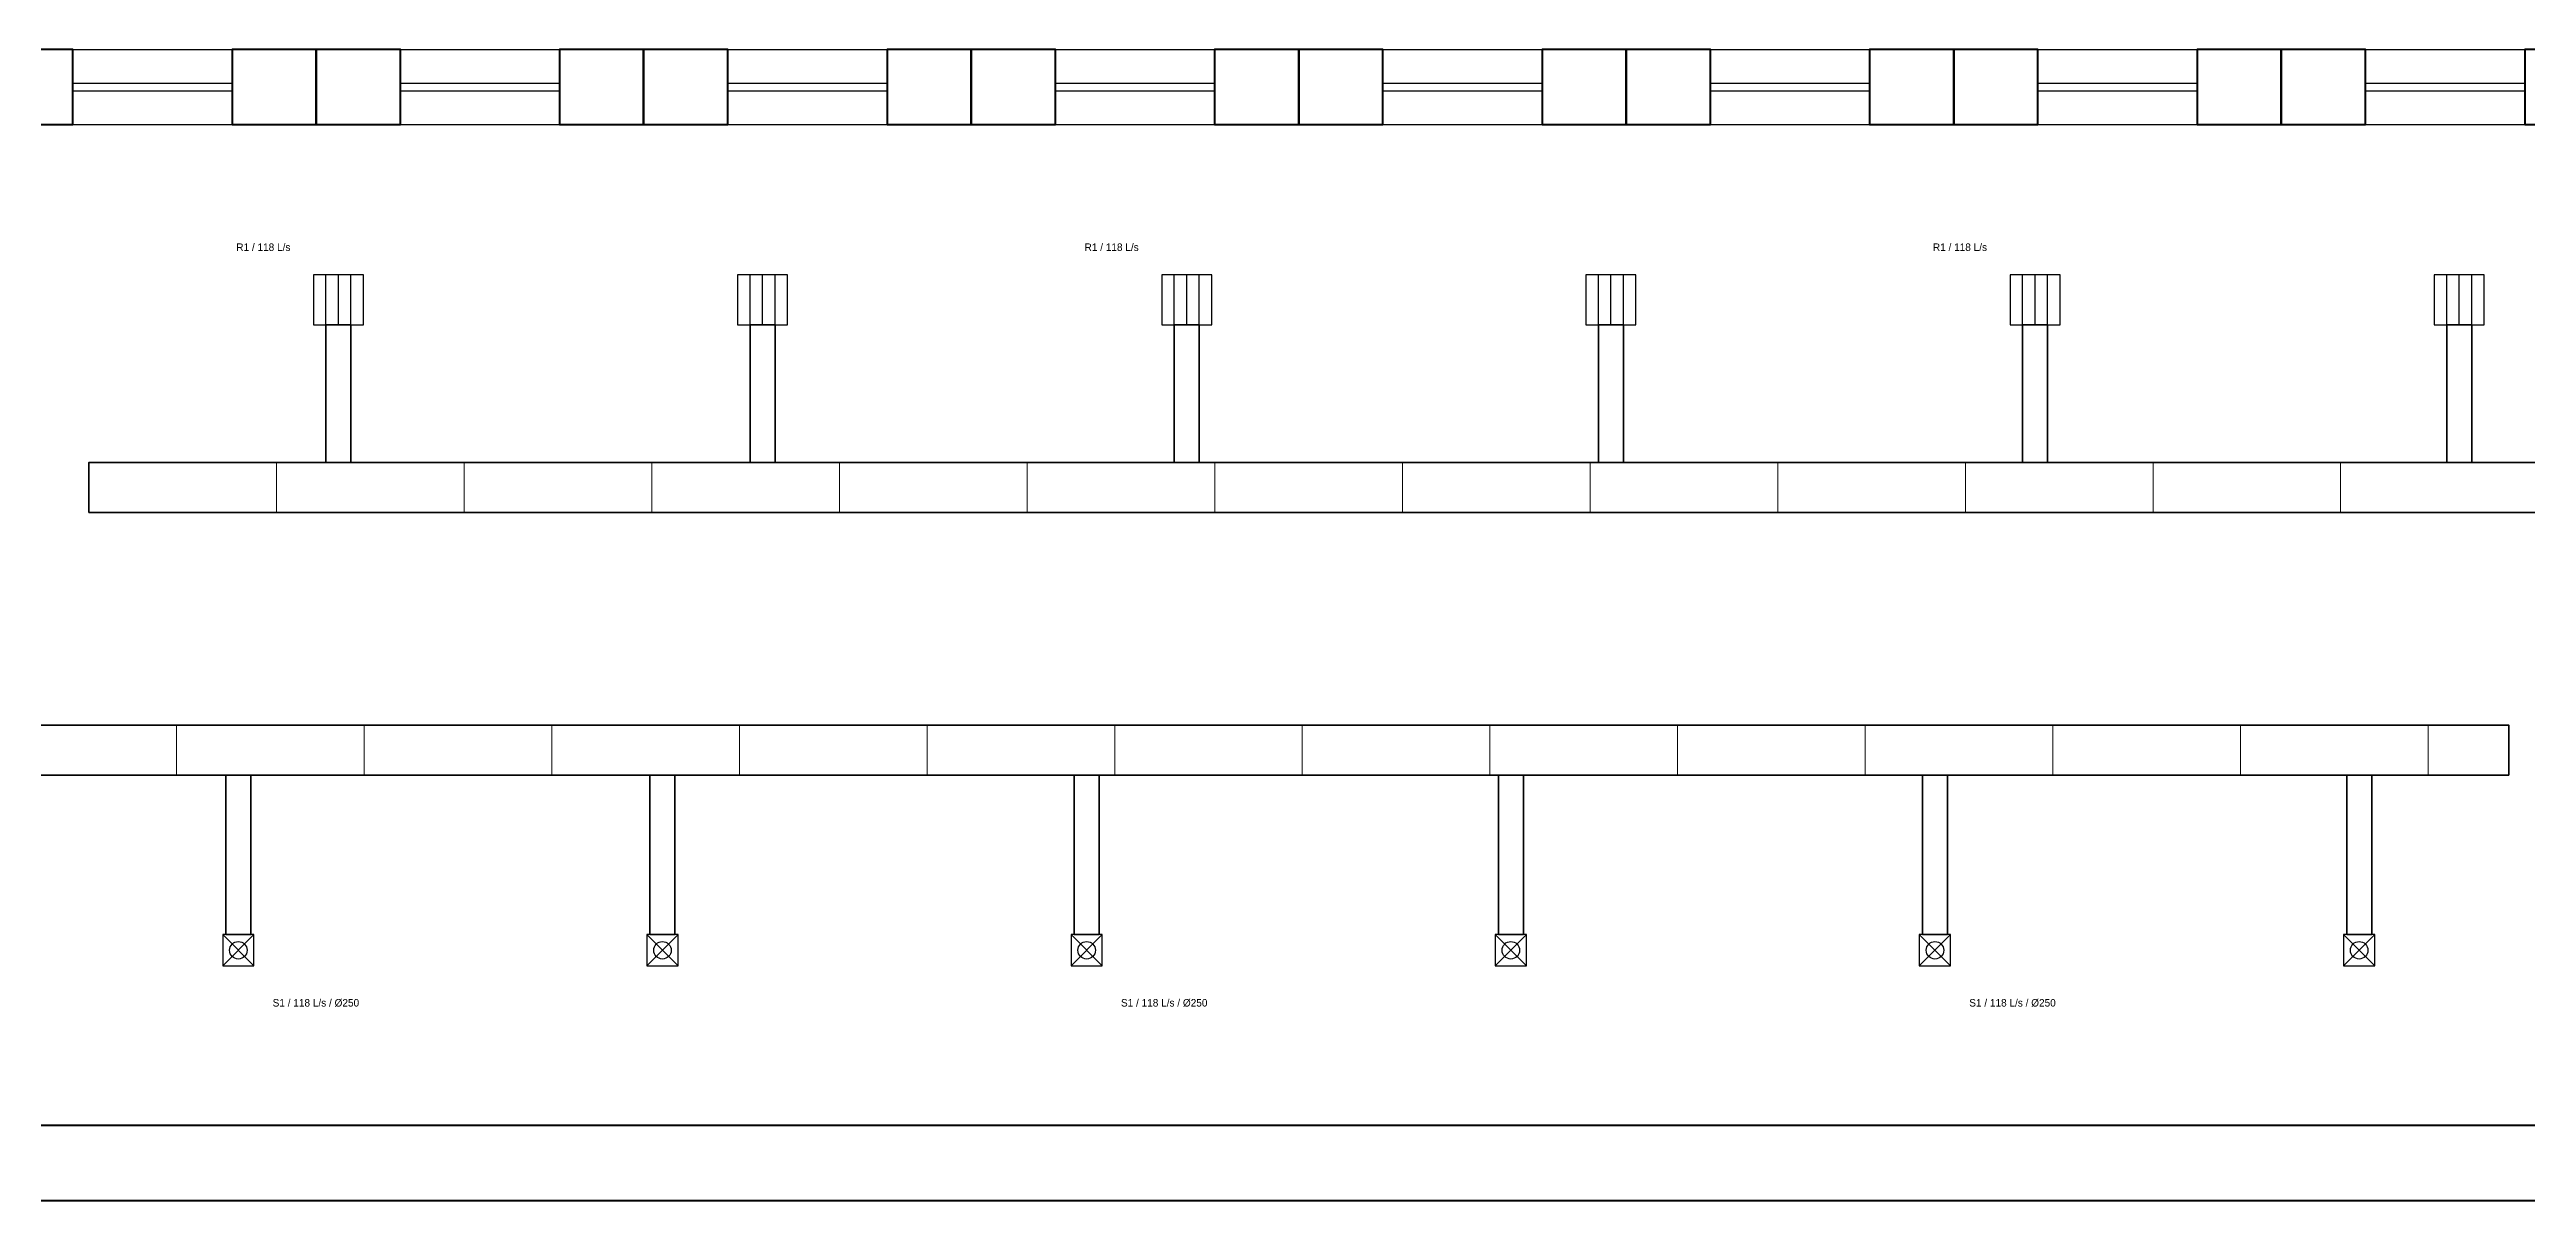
# Model space of a CAD drawing. Header units: millimetres. Extents: x 0 to 251927, y -4600 to 4600.
# Drawn here: x 210226 to 230025, y -4600 to 4600 of the extents above; entities that cross this region are included whole.
import ezdxf
from ezdxf.enums import TextEntityAlignment as Align

# ---------------------------------------------------------------- set-up
doc = ezdxf.new("R2010")
doc.units = ezdxf.units.MM
for name, color, linetype, lineweight in [('A-GLAZ', 5, 'CONTINUOUS', 25), ('A-WALL-PRHU', 7, 'CONTINUOUS', 70), ('M-ANNO-TEXT', 7, 'CONTINUOUS', 25), ('M-DUCT-JNT', 8, 'CONTINUOUS', 13), ('M-DUCT-RETN', 30, 'CONTINUOUS', 35), ('M-DUCT-SUPP', 5, 'CONTINUOUS', 35), ('M-HVAC-DIFF', 5, 'CONTINUOUS', 25), ('M-HVAC-GRIL', 30, 'CONTINUOUS', 25)]:
    doc.layers.add(name, color=color, linetype=linetype, lineweight=lineweight)

msp = doc.modelspace()

# ---------------------------------------------------------------- linework, layer by layer
at = {"layer": 'A-GLAZ'}
for p, q in [((210412, 4600), (211685, 4600)), ((213030, 4600), (214303, 4600)), ((215648, 4600), (216921, 4600)), ((218266, 4600), (219539, 4600)), ((220884, 4600), (222157, 4600)), ((223502, 4600), (224775, 4600)), ((226120, 4600), (227393, 4600)), ((228738, 4600), (230011, 4600)), ((210412, 4330), (211685, 4330)), ((210412, 4270), (211685, 4270)), ((213030, 4330), (214303, 4330)), ((213030, 4270), (214303, 4270)), ((215648, 4330), (216921, 4330)), ((215648, 4270), (216921, 4270)), ((218266, 4330), (219539, 4330)), ((218266, 4270), (219539, 4270)), ((220884, 4330), (222157, 4330)), ((220884, 4270), (222157, 4270)), ((223502, 4330), (224775, 4330)), ((223502, 4270), (224775, 4270)), ((226120, 4330), (227393, 4330)), ((226120, 4270), (227393, 4270)), ((228738, 4330), (230011, 4330)), ((228738, 4270), (230011, 4270)), ((210412, 4000), (211685, 4000)), ((213030, 4000), (214303, 4000)), ((215648, 4000), (216921, 4000)), ((218266, 4000), (219539, 4000)), ((220884, 4000), (222157, 4000)), ((223502, 4000), (224775, 4000)), ((226120, 4000), (227393, 4000)), ((228738, 4000), (230011, 4000))]:
    msp.add_line(p, q, dxfattribs=at)
at = {"layer": 'A-WALL-PRHU'}
for points in [[(209740, 4000), (210412, 4000), (210412, 4600), (209740, 4600)], [(211685, 4000), (212358, 4000), (212358, 4600), (211685, 4600)], [(212358, 4000), (213030, 4000), (213030, 4600), (212358, 4600)], [(214303, 4000), (214975, 4000), (214975, 4600), (214303, 4600)], [(214975, 4000), (215648, 4000), (215648, 4600), (214975, 4600)], [(216921, 4000), (217593, 4000), (217593, 4600), (216921, 4600)], [(217593, 4000), (218266, 4000), (218266, 4600), (217593, 4600)], [(219539, 4000), (220211, 4000), (220211, 4600), (219539, 4600)], [(220211, 4000), (220884, 4000), (220884, 4600), (220211, 4600)], [(222157, 4000), (222829, 4000), (222829, 4600), (222157, 4600)], [(222829, 4000), (223502, 4000), (223502, 4600), (222829, 4600)], [(224775, 4000), (225447, 4000), (225447, 4600), (224775, 4600)], [(225447, 4000), (226120, 4000), (226120, 4600), (225447, 4600)], [(227393, 4000), (228065, 4000), (228065, 4600), (227393, 4600)], [(228065, 4000), (228738, 4000), (228738, 4600), (228065, 4600)], [(230011, 4000), (230683, 4000), (230683, 4600), (230011, 4600)], [(209740, -4600), (230683, -4600), (230683, -4000), (209740, -4000)]]:
    msp.add_lwpolyline(points, close=True, dxfattribs=at)
at = {"layer": 'M-DUCT-JNT'}
for p, q in [((212040, 900), (212040, 1300)), ((213540, 900), (213540, 1300)), ((215040, 900), (215040, 1300)), ((216540, 900), (216540, 1300)), ((218040, 900), (218040, 1300)), ((219540, 900), (219540, 1300)), ((221040, 900), (221040, 1300)), ((222540, 900), (222540, 1300)), ((224040, 900), (224040, 1300)), ((225540, 900), (225540, 1300)), ((227040, 900), (227040, 1300)), ((228540, 900), (228540, 1300)), ((211240, -1200), (211240, -800)), ((212740, -1200), (212740, -800)), ((214240, -1200), (214240, -800)), ((215740, -1200), (215740, -800)), ((217240, -1200), (217240, -800)), ((218740, -1200), (218740, -800)), ((220240, -1200), (220240, -800)), ((221740, -1200), (221740, -800)), ((223240, -1200), (223240, -800)), ((224740, -1200), (224740, -800)), ((226240, -1200), (226240, -800)), ((227740, -1200), (227740, -800)), ((229240, -1200), (229240, -800))]:
    msp.add_line(p, q, dxfattribs=at)
at = {"layer": 'M-DUCT-RETN'}
for points in [[(212435, 1300), (212635, 1300), (212635, 2400), (212435, 2400)], [(215825, 1300), (216025, 1300), (216025, 2400), (215825, 2400)], [(219216, 1300), (219416, 1300), (219416, 2400), (219216, 2400)], [(222607, 1300), (222807, 1300), (222807, 2400), (222607, 2400)], [(225997, 1300), (226197, 1300), (226197, 2400), (225997, 2400)], [(229388, 1300), (229588, 1300), (229588, 2400), (229388, 2400)], [(210540, 900), (230683, 900), (230683, 1300), (210540, 1300)]]:
    msp.add_lwpolyline(points, close=True, dxfattribs=at)
at = {"layer": 'M-DUCT-SUPP'}
for points in [[(209740, -1200), (229883, -1200), (229883, -800), (209740, -800)], [(211635, -2475), (211835, -2475), (211835, -1200), (211635, -1200)], [(215025, -2475), (215225, -2475), (215225, -1200), (215025, -1200)], [(218416, -2475), (218616, -2475), (218616, -1200), (218416, -1200)], [(221807, -2475), (222007, -2475), (222007, -1200), (221807, -1200)], [(225197, -2475), (225397, -2475), (225397, -1200), (225197, -1200)], [(228588, -2475), (228788, -2475), (228788, -1200), (228588, -1200)]]:
    msp.add_lwpolyline(points, close=True, dxfattribs=at)
at = {"layer": 'M-HVAC-DIFF'}
for p, q in [((211610, -2725), (211860, -2475)), ((211610, -2475), (211860, -2725)), ((215000, -2725), (215250, -2475)), ((215000, -2475), (215250, -2725)), ((218391, -2725), (218641, -2475)), ((218391, -2475), (218641, -2725)), ((221782, -2725), (222032, -2475)), ((221782, -2475), (222032, -2725)), ((225172, -2725), (225422, -2475)), ((225172, -2475), (225422, -2725)), ((228563, -2725), (228813, -2475)), ((228563, -2475), (228813, -2725))]:
    msp.add_line(p, q, dxfattribs=at)
for points in [[(211610, -2725), (211860, -2725), (211860, -2475), (211610, -2475)], [(215000, -2725), (215250, -2725), (215250, -2475), (215000, -2475)], [(218391, -2725), (218641, -2725), (218641, -2475), (218391, -2475)], [(221782, -2725), (222032, -2725), (222032, -2475), (221782, -2475)], [(225172, -2725), (225422, -2725), (225422, -2475), (225172, -2475)], [(228563, -2725), (228813, -2725), (228813, -2475), (228563, -2475)]]:
    msp.add_lwpolyline(points, close=True, dxfattribs=at)
for centre in [(211735, -2600), (215125, -2600), (218516, -2600), (221907, -2600), (225297, -2600), (228688, -2600)]:
    msp.add_circle(centre, 70, dxfattribs=at)
at = {"layer": 'M-HVAC-GRIL'}
for p, q in [((212435, 2400), (212435, 2800)), ((212535, 2400), (212535, 2800)), ((212635, 2400), (212635, 2800)), ((215825, 2400), (215825, 2800)), ((215925, 2400), (215925, 2800)), ((216025, 2400), (216025, 2800)), ((219216, 2400), (219216, 2800)), ((219316, 2400), (219316, 2800)), ((219416, 2400), (219416, 2800)), ((222607, 2400), (222607, 2800)), ((222707, 2400), (222707, 2800)), ((222807, 2400), (222807, 2800)), ((225997, 2400), (225997, 2800)), ((226097, 2400), (226097, 2800)), ((226197, 2400), (226197, 2800)), ((229388, 2400), (229388, 2800)), ((229488, 2400), (229488, 2800)), ((229588, 2400), (229588, 2800))]:
    msp.add_line(p, q, dxfattribs=at)
for points in [[(212335, 2400), (212735, 2400), (212735, 2800), (212335, 2800)], [(215725, 2400), (216125, 2400), (216125, 2800), (215725, 2800)], [(219116, 2400), (219516, 2400), (219516, 2800), (219116, 2800)], [(222507, 2400), (222907, 2400), (222907, 2800), (222507, 2800)], [(225897, 2400), (226297, 2400), (226297, 2800), (225897, 2800)], [(229288, 2400), (229688, 2400), (229688, 2800), (229288, 2800)]]:
    msp.add_lwpolyline(points, close=True, dxfattribs=at)

# ---------------------------------------------------------------- texts
at = {"layer": 'M-ANNO-TEXT'}
for s, p in [('R1 / 118 L/s', (211935, 3020)), ('R1 / 118 L/s', (218716, 3020)), ('R1 / 118 L/s', (225497, 3020)), ('S1 / 118 L/s / Ø250', (212355, -3020)), ('S1 / 118 L/s / Ø250', (219136, -3020)), ('S1 / 118 L/s / Ø250', (225917, -3020))]:
    msp.add_text(s, height=60, dxfattribs=at).set_placement(p, align=Align.MIDDLE_CENTER)

doc.saveas('drawing.dxf')
